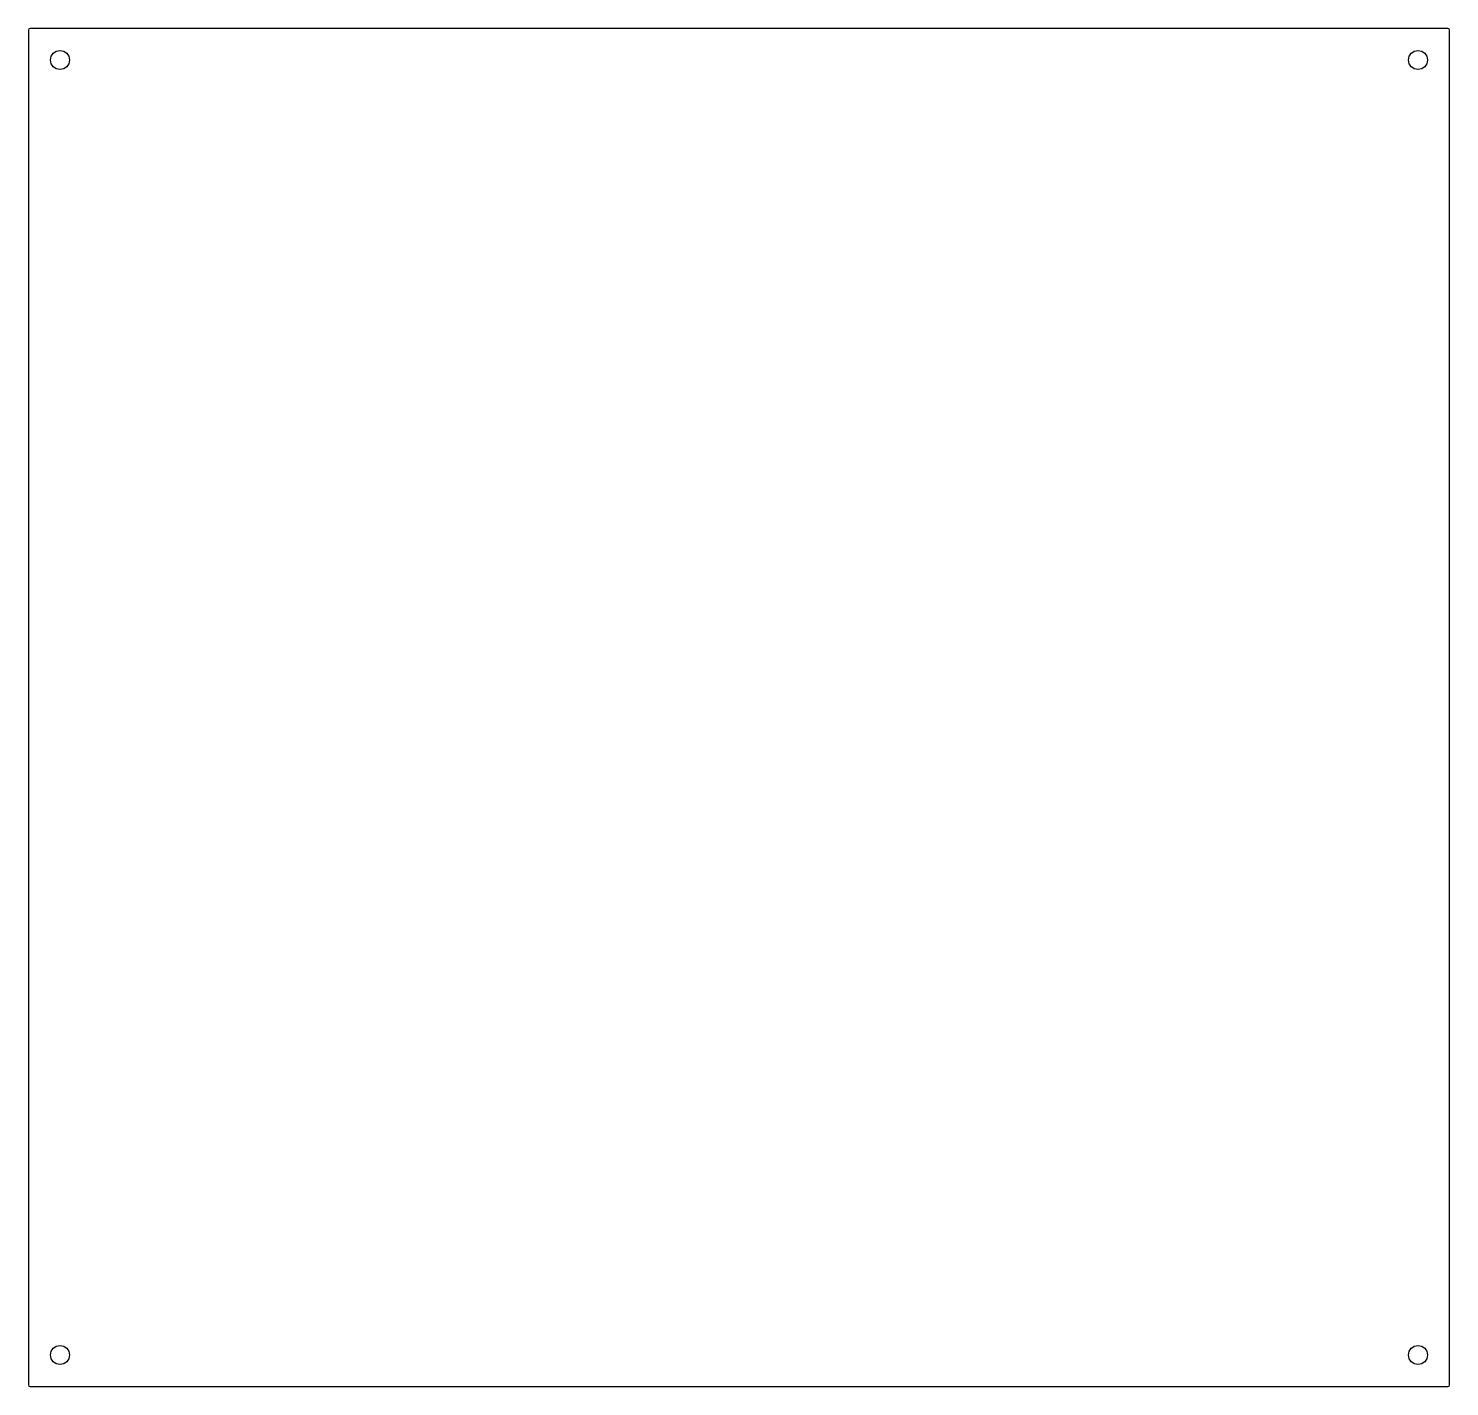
# Model space of a CAD drawing. Header units: millimetres. Extents: x -10 to 440, y 90 to 520.
import ezdxf

# ---------------------------------------------------------------- set-up
doc = ezdxf.new("R2010")
doc.units = ezdxf.units.MM
doc.layers.get('0').update_dxf_attribs({"linetype": 'CONTINUOUS'})

msp = doc.modelspace()

# ---------------------------------------------------------------- linework, layer by layer
for p, q in [((-10, 519.5, 0), (-10, 90.5, 0)), ((439.5, 520, 0), (-9.5, 520, 0)), ((440, 90.5, 0), (440, 519.5, 0)), ((-9.5, 90, 0), (439.5, 90, 0))]:
    msp.add_line(p, q)
at = {"extrusion": (-1.33104e-07, -8.58096e-08, 1)}
for centre in [(0, 510, 0), (430, 510, 0), (0, 100, 0), (430, 100, 0)]:
    msp.add_circle(centre, 3, dxfattribs=at)
at = {"extrusion": (-1.14321e-20, -8.58094e-08, 1)}
msp.add_arc((-9.5, 519.5, 0), 0.5, 90, 180, dxfattribs=at)
at = {"extrusion": (-1.33104e-07, 0, 1)}
msp.add_arc((439.5, 519.5, 0), 0.5, 0, 90, dxfattribs=at)
at = {"extrusion": (-1.33104e-07, -3.31016e-20, 1)}
msp.add_arc((-9.5, 90.5, 0), 0.5, 180, 270, dxfattribs=at)
at = {"extrusion": (0, -8.58096e-08, 1)}
msp.add_arc((439.5, 90.5, 0), 0.5, 270, 360, dxfattribs=at)

doc.saveas('drawing.dxf')
